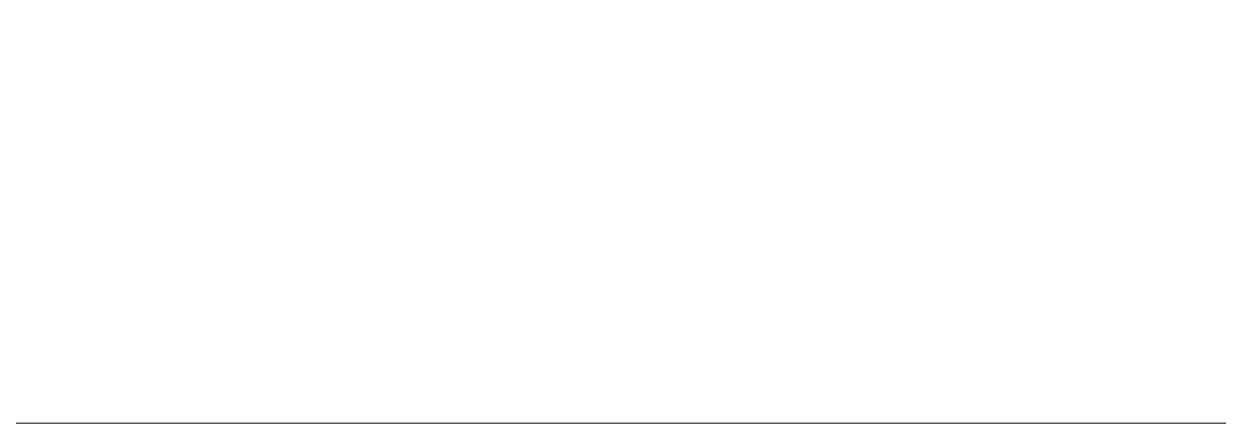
# Model space of a CAD drawing. Header units: millimetres. Extents: x 0 to 586, y 0 to 414.
# Drawn here: x 567.468 to 571.805, y 108.462 to 109.913 of the extents above; entities that cross this region are included whole.
import ezdxf

# ---------------------------------------------------------------- set-up
doc = ezdxf.new("R2010")
doc.units = ezdxf.units.MM

msp = doc.modelspace()

# ---------------------------------------------------------------- hatches: boundary and pattern name
h = msp.add_hatch(color=0)
h.dxf.hatch_style = 2
h.paths.add_polyline_path([(569.221056, 109.131806), (569.221056, 111.163806)])
h = msp.add_hatch(color=0)
h.dxf.hatch_style = 2
h.paths.add_polyline_path([(569.224583, 109.131806), (569.224583, 111.163806)])
h = msp.add_hatch(color=0)
h.dxf.hatch_style = 2
h.paths.add_polyline_path([(569.224583, 109.131806), (569.224583, 111.163806)])
h = msp.add_hatch(color=0)
h.dxf.hatch_style = 2
h.paths.add_polyline_path([(569.228111, 109.138861), (569.228111, 111.163806)])
h = msp.add_hatch(color=0)
h.dxf.hatch_style = 2
h.paths.add_polyline_path([(569.228111, 109.138861), (569.228111, 110.772222)])
h = msp.add_hatch(color=0)
h.dxf.hatch_style = 2
h.paths.add_polyline_path([(569.231639, 109.145917), (569.231639, 110.772222)])
h = msp.add_hatch(color=0)
h.dxf.hatch_style = 2
h.paths.add_polyline_path([(569.252806, 109.202361), (569.252806, 110.772222)])
h = msp.add_hatch(color=0)
h.dxf.hatch_style = 2
h.paths.add_polyline_path([(569.252806, 109.202361), (569.252806, 110.772222)])
h = msp.add_hatch(color=0)
h.dxf.hatch_style = 2
h.paths.add_polyline_path([(569.298667, 109.332889), (569.298667, 110.236)])
h = msp.add_hatch(color=0)
h.dxf.hatch_style = 2
h.paths.add_polyline_path([(568.275611, 109.900861), (568.275611, 110.1725)])
h = msp.add_hatch(color=0)
h.dxf.hatch_style = 2
h.paths.add_polyline_path([(568.279139, 109.897333), (568.279139, 110.1725)])
h = msp.add_hatch(color=0)
h.dxf.hatch_style = 2
h.paths.add_polyline_path([(568.317944, 109.879694), (568.317944, 110.1725)])
h = msp.add_hatch(color=0)
h.dxf.hatch_style = 2
h.paths.add_polyline_path([(568.321472, 109.876167), (568.321472, 110.1725)])
h = msp.add_hatch(color=0)
h.dxf.hatch_style = 2
h.paths.add_polyline_path([(568.321472, 109.876167), (568.321472, 110.1725)])
h = msp.add_hatch(color=0)
h.dxf.hatch_style = 2
h.paths.add_polyline_path([(568.325, 109.876167), (568.325, 110.1725)])
h = msp.add_hatch(color=0)
h.dxf.hatch_style = 2
h.paths.add_polyline_path([(568.325, 109.876167), (568.325, 110.1725)])
h = msp.add_hatch(color=0)
h.dxf.hatch_style = 2
h.paths.add_polyline_path([(568.328528, 109.872639), (568.328528, 110.1725)])
h = msp.add_hatch(color=0)
h.dxf.hatch_style = 2
h.paths.add_polyline_path([(568.360278, 109.858528), (568.360278, 110.1725)])
h = msp.add_hatch(color=0)
h.dxf.hatch_style = 2
h.paths.add_polyline_path([(568.360278, 109.855), (568.360278, 110.1725)])
h = msp.add_hatch(color=0)
h.dxf.hatch_style = 2
h.paths.add_polyline_path([(568.399083, 109.773861), (568.399083, 110.165444)])
h = msp.add_hatch(color=0)
h.dxf.hatch_style = 2
h.paths.add_polyline_path([(568.402611, 109.766806), (568.402611, 110.165444)])
h = msp.add_hatch(color=0)
h.dxf.hatch_style = 2
h.paths.add_polyline_path([(568.423778, 109.706833), (568.423778, 110.158389)])
h = msp.add_hatch(color=0)
h.dxf.hatch_style = 2
h.paths.add_polyline_path([(568.423778, 109.706833), (568.423778, 110.158389)])
h = msp.add_hatch(color=0)
h.dxf.hatch_style = 2
h.paths.add_polyline_path([(568.427306, 109.703306), (568.427306, 110.158389)])
h = msp.add_hatch(color=0)
h.dxf.hatch_style = 2
h.paths.add_polyline_path([(568.434361, 109.692722), (568.434361, 110.158389)])
h = msp.add_hatch(color=0)
h.dxf.hatch_style = 2
h.paths.add_polyline_path([(568.473167, 109.650389), (568.473167, 110.151333)])
h = msp.add_hatch(color=0)
h.dxf.hatch_style = 2
h.paths.add_polyline_path([(568.473167, 109.646861), (568.473167, 110.151333)])
h = msp.add_hatch(color=0)
h.dxf.hatch_style = 2
h.paths.add_polyline_path([(568.480222, 109.63275), (568.480222, 110.151333)])
h = msp.add_hatch(color=0)
h.dxf.hatch_style = 2
h.paths.add_polyline_path([(568.497861, 109.601), (568.497861, 110.154861)])
h = msp.add_hatch(color=0)
h.dxf.hatch_style = 2
h.paths.add_polyline_path([(568.501389, 109.597472), (568.501389, 110.154861)])
h = msp.add_hatch(color=0)
h.dxf.hatch_style = 2
h.paths.add_polyline_path([(568.508444, 109.583361), (568.508444, 110.158389)])
h = msp.add_hatch(color=0)
h.dxf.hatch_style = 2
h.paths.add_polyline_path([(568.5155, 109.572778), (568.5155, 110.158389)])
h = msp.add_hatch(color=0)
h.dxf.hatch_style = 2
h.paths.add_polyline_path([(568.543722, 109.516333), (568.543722, 110.165444)])
h = msp.add_hatch(color=0)
h.dxf.hatch_style = 2
h.paths.add_polyline_path([(568.543722, 109.516333), (568.543722, 110.165444)])
h = msp.add_hatch(color=0)
h.dxf.hatch_style = 2
h.paths.add_polyline_path([(568.550778, 109.509278), (568.550778, 110.168972)])
h = msp.add_hatch(color=0)
h.dxf.hatch_style = 2
h.paths.add_polyline_path([(568.550778, 109.509278), (568.550778, 110.168972)])
h = msp.add_hatch(color=0)
h.dxf.hatch_style = 2
h.paths.add_polyline_path([(568.554306, 109.509278), (568.554306, 110.168972)])
h = msp.add_hatch(color=0)
h.dxf.hatch_style = 2
h.paths.add_polyline_path([(568.554306, 109.509278), (568.554306, 109.780917)])
h = msp.add_hatch(color=0)
h.dxf.hatch_style = 2
h.paths.add_polyline_path([(568.554306, 109.509278), (568.554306, 109.777389)])
h = msp.add_hatch(color=0)
h.dxf.hatch_style = 2
h.paths.add_polyline_path([(568.561361, 109.498694), (568.561361, 109.773861)])
h = msp.add_hatch(color=0)
h.dxf.hatch_style = 2
h.paths.add_polyline_path([(568.561361, 109.498694), (568.561361, 109.773861)])
h = msp.add_hatch(color=0)
h.dxf.hatch_style = 2
h.paths.add_polyline_path([(568.564889, 109.498694), (568.564889, 109.770333)])
h = msp.add_hatch(color=0)
h.dxf.hatch_style = 2
h.paths.add_polyline_path([(568.564889, 109.498694), (568.564889, 109.770333)])
h = msp.add_hatch(color=0)
h.dxf.hatch_style = 2
h.paths.add_polyline_path([(568.564889, 109.498694), (568.564889, 109.770333)])
h = msp.add_hatch(color=0)
h.dxf.hatch_style = 2
h.paths.add_polyline_path([(568.575472, 109.488111), (568.575472, 109.763278)])
h = msp.add_hatch(color=0)
h.dxf.hatch_style = 2
h.paths.add_polyline_path([(568.579, 109.484583), (568.579, 109.75975)])
h = msp.add_hatch(color=0)
h.dxf.hatch_style = 2
h.paths.add_polyline_path([(568.589583, 109.474), (568.589583, 109.749167)])
h = msp.add_hatch(color=0)
h.dxf.hatch_style = 2
h.paths.add_polyline_path([(568.593111, 109.470472), (568.593111, 109.745639)])
h = msp.add_hatch(color=0)
h.dxf.hatch_style = 2
h.paths.add_polyline_path([(568.593111, 109.470472), (568.593111, 109.745639)])
h = msp.add_hatch(color=0)
h.dxf.hatch_style = 2
h.paths.add_polyline_path([(568.596639, 109.470472), (568.596639, 109.745639)])
h = msp.add_hatch(color=0)
h.dxf.hatch_style = 2
h.paths.add_polyline_path([(568.596639, 109.470472), (568.596639, 109.745639)])
h = msp.add_hatch(color=0)
h.dxf.hatch_style = 2
h.paths.add_polyline_path([(568.600167, 109.466944), (568.600167, 109.742111)])
h = msp.add_hatch(color=0)
h.dxf.hatch_style = 2
h.paths.add_polyline_path([(568.649556, 109.421083), (568.649556, 109.650389)])
h = msp.add_hatch(color=0)
h.dxf.hatch_style = 2
h.paths.add_polyline_path([(569.051722, 109.131806), (569.051722, 109.692722)])
h = msp.add_hatch(color=0)
h.dxf.hatch_style = 2
h.paths.add_polyline_path([(569.051722, 109.131806), (569.051722, 109.692722)])
h = msp.add_hatch(color=0)
h.dxf.hatch_style = 2
h.paths.add_polyline_path([(569.051722, 109.131806), (569.051722, 109.692722)])
h = msp.add_hatch(color=0)
h.dxf.hatch_style = 2
h.paths.add_polyline_path([(568.653083, 109.421083), (568.653083, 109.639806)])
h = msp.add_hatch(color=0)
h.dxf.hatch_style = 2
h.paths.add_polyline_path([(568.656611, 109.417556), (568.656611, 109.636278)])
h = msp.add_hatch(color=0)
h.dxf.hatch_style = 2
h.paths.add_polyline_path([(568.656611, 109.417556), (568.656611, 109.636278)])
h = msp.add_hatch(color=0)
h.dxf.hatch_style = 2
h.paths.add_polyline_path([(568.656611, 109.417556), (568.656611, 109.63275)])
h = msp.add_hatch(color=0)
h.dxf.hatch_style = 2
h.paths.add_polyline_path([(568.656611, 109.417556), (568.656611, 109.63275)])
h = msp.add_hatch(color=0)
h.dxf.hatch_style = 2
h.paths.add_polyline_path([(568.660139, 109.414028), (568.660139, 109.625694)])
h = msp.add_hatch(color=0)
h.dxf.hatch_style = 2
h.paths.add_polyline_path([(568.660139, 109.414028), (568.660139, 109.625694)])
h = msp.add_hatch(color=0)
h.dxf.hatch_style = 2
h.paths.add_polyline_path([(568.667194, 109.406972), (568.667194, 109.611583)])
h = msp.add_hatch(color=0)
h.dxf.hatch_style = 2
h.paths.add_polyline_path([(568.670722, 109.406972), (568.670722, 109.608056)])
h = msp.add_hatch(color=0)
h.dxf.hatch_style = 2
h.paths.add_polyline_path([(568.681306, 109.396389), (568.681306, 109.586889)])
h = msp.add_hatch(color=0)
h.dxf.hatch_style = 2
h.paths.add_polyline_path([(568.684833, 109.392861), (568.684833, 109.579833)])
h = msp.add_hatch(color=0)
h.dxf.hatch_style = 2
h.paths.add_polyline_path([(568.684833, 109.392861), (568.684833, 109.579833)])
h = msp.add_hatch(color=0)
h.dxf.hatch_style = 2
h.paths.add_polyline_path([(568.688361, 109.392861), (568.688361, 109.576306)])
h = msp.add_hatch(color=0)
h.dxf.hatch_style = 2
h.paths.add_polyline_path([(568.688361, 109.392861), (568.688361, 109.576306)])
h = msp.add_hatch(color=0)
h.dxf.hatch_style = 2
h.paths.add_polyline_path([(568.691889, 109.389333), (568.691889, 109.56925)])
h = msp.add_hatch(color=0)
h.dxf.hatch_style = 2
h.paths.add_polyline_path([(568.702472, 109.37875), (568.702472, 109.555139)])
h = msp.add_hatch(color=0)
h.dxf.hatch_style = 2
h.paths.add_polyline_path([(568.702472, 109.37875), (568.702472, 109.555139)])
h = msp.add_hatch(color=0)
h.dxf.hatch_style = 2
h.paths.add_polyline_path([(568.713056, 109.368167), (568.713056, 109.548083)])
h = msp.add_hatch(color=0)
h.dxf.hatch_style = 2
h.paths.add_polyline_path([(568.716583, 109.364639), (568.716583, 109.548083)])
h = msp.add_hatch(color=0)
h.dxf.hatch_style = 2
h.paths.add_polyline_path([(568.73775, 109.347), (568.73775, 109.541028)])
h = msp.add_hatch(color=0)
h.dxf.hatch_style = 2
h.paths.add_polyline_path([(568.741278, 109.347), (568.741278, 109.541028)])
h = msp.add_hatch(color=0)
h.dxf.hatch_style = 2
h.paths.add_polyline_path([(568.741278, 109.347), (568.741278, 109.541028)])
h = msp.add_hatch(color=0)
h.dxf.hatch_style = 2
h.paths.add_polyline_path([(568.741278, 109.343472), (568.741278, 109.541028)])
h = msp.add_hatch(color=0)
h.dxf.hatch_style = 2
h.paths.add_polyline_path([(568.741278, 109.343472), (568.741278, 109.541028)])
h = msp.add_hatch(color=0)
h.dxf.hatch_style = 2
h.paths.add_polyline_path([(568.748333, 109.336417), (568.748333, 109.5375)])
h = msp.add_hatch(color=0)
h.dxf.hatch_style = 2
h.paths.add_polyline_path([(568.748333, 109.336417), (568.748333, 109.5375)])
h = msp.add_hatch(color=0)
h.dxf.hatch_style = 2
h.paths.add_polyline_path([(568.755389, 109.332889), (568.755389, 109.5375)])
h = msp.add_hatch(color=0)
h.dxf.hatch_style = 2
h.paths.add_polyline_path([(568.755389, 109.332889), (568.755389, 109.5375)])
h = msp.add_hatch(color=0)
h.dxf.hatch_style = 2
h.paths.add_polyline_path([(568.758917, 109.325833), (568.758917, 109.533972)])
h = msp.add_hatch(color=0)
h.dxf.hatch_style = 2
h.paths.add_polyline_path([(568.758917, 109.325833), (568.758917, 109.533972)])
h = msp.add_hatch(color=0)
h.dxf.hatch_style = 2
h.paths.add_polyline_path([(568.762444, 109.325833), (568.762444, 109.533972)])
h = msp.add_hatch(color=0)
h.dxf.hatch_style = 2
h.paths.add_polyline_path([(568.762444, 109.325833), (568.762444, 109.533972)])
h = msp.add_hatch(color=0)
h.dxf.hatch_style = 2
h.paths.add_polyline_path([(568.7695, 109.318778), (568.7695, 109.533972)])
h = msp.add_hatch(color=0)
h.dxf.hatch_style = 2
h.paths.add_polyline_path([(568.825944, 109.290556), (568.825944, 109.484583)])
h = msp.add_hatch(color=0)
h.dxf.hatch_style = 2
h.paths.add_polyline_path([(568.825944, 109.290556), (568.825944, 109.484583)])
h = msp.add_hatch(color=0)
h.dxf.hatch_style = 2
h.paths.add_polyline_path([(568.857694, 109.287028), (568.857694, 109.449306)])
h = msp.add_hatch(color=0)
h.dxf.hatch_style = 2
h.paths.add_polyline_path([(568.861222, 109.287028), (568.861222, 109.445778)])
h = msp.add_hatch(color=0)
h.dxf.hatch_style = 2
h.paths.add_polyline_path([(568.935306, 109.272917), (568.935306, 109.403444)])
h = msp.add_hatch(color=0)
h.dxf.hatch_style = 2
h.paths.add_polyline_path([(568.942361, 109.272917), (568.942361, 109.399917)])
h = msp.add_hatch(color=0)
h.dxf.hatch_style = 2
h.paths.add_polyline_path([(568.942361, 109.272917), (568.942361, 109.399917)])
h = msp.add_hatch(color=0)
h.dxf.hatch_style = 2
h.paths.add_polyline_path([(568.949417, 109.269389), (568.949417, 109.399917)])
h = msp.add_hatch(color=0)
h.dxf.hatch_style = 2
h.paths.add_polyline_path([(568.998806, 109.25175), (568.998806, 109.399917)])
h = msp.add_hatch(color=0)
h.dxf.hatch_style = 2
h.paths.add_polyline_path([(568.998806, 109.25175), (568.998806, 109.399917)])
h = msp.add_hatch(color=0)
h.dxf.hatch_style = 2
h.paths.add_polyline_path([(568.998806, 109.248222), (568.998806, 109.399917)])
h = msp.add_hatch(color=0)
h.dxf.hatch_style = 2
h.paths.add_polyline_path([(569.051722, 109.131806), (569.051722, 109.399917)])
h = msp.add_hatch(color=0)
h.dxf.hatch_style = 2
h.paths.add_polyline_path([(569.051722, 109.131806), (569.051722, 109.399917)])

# ---------------------------------------------------------------- linework, layer by layer
at = {"color": 0, "lineweight": 0}
msp.add_lwpolyline([(551.550417, 108.461528), (575.772139, 108.461528)], dxfattribs=at)

doc.saveas('drawing.dxf')
